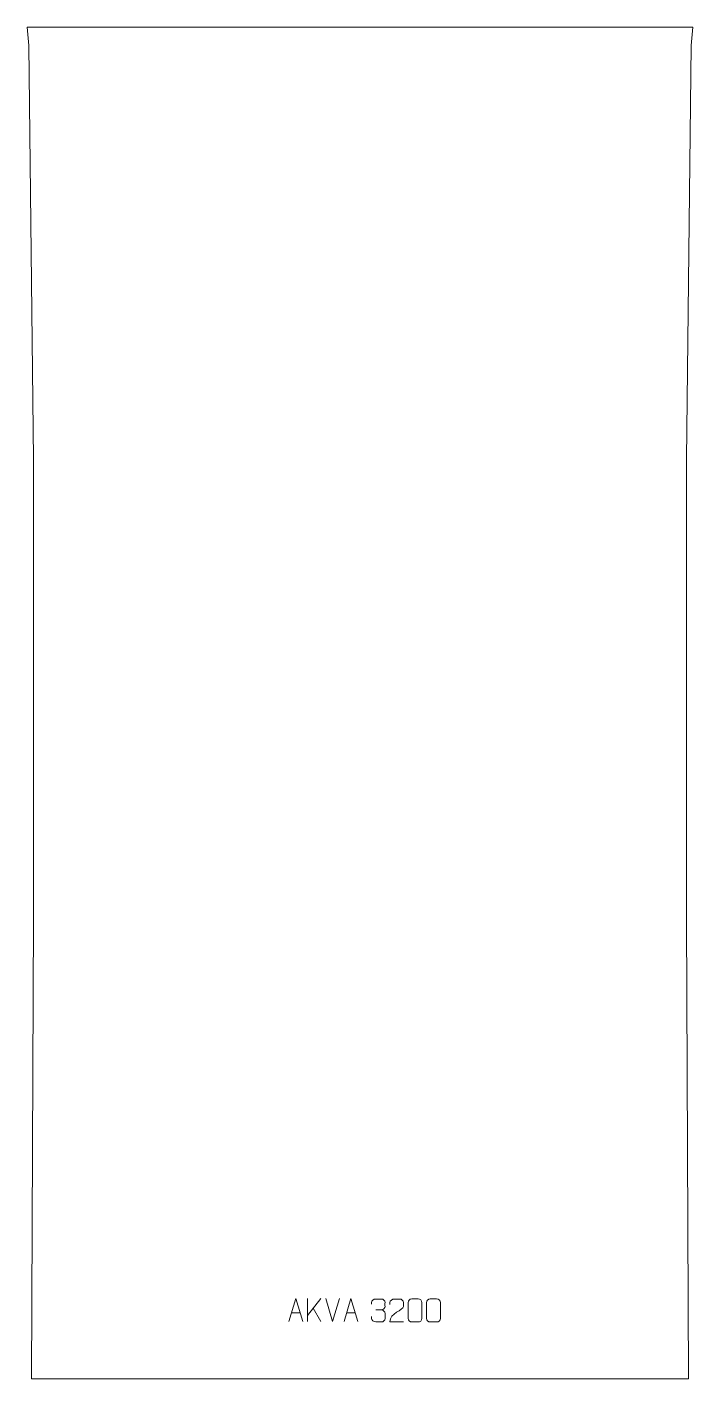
# Model space of a CAD drawing. Header units: millimetres. Extents: x -302 to 422, y -1341 to 129.
import ezdxf

# ---------------------------------------------------------------- set-up
doc = ezdxf.new("R2010")
doc.units = ezdxf.units.MM
doc.header["$MEASUREMENT"] = 0
doc.layers.add('layer 1', color=7, linetype='Continuous')

msp = doc.modelspace()

# ---------------------------------------------------------------- linework, layer by layer
at = {"layer": 'layer 1', "color": 242, "lineweight": 9}
msp.add_open_spline([(-294.6628, -341.2497), (-294.6628, -341.2497), (-299.664, 108.7502), (-299.664, 108.7502), (-299.664, 108.7502), (-299.664, 108.7502), (-301.5527, 128.749), (-301.5527, 128.749), (-301.5527, 128.749), (-301.5527, 128.749), (422.2243, 128.749), (422.2243, 128.749), (422.2243, 128.749), (422.2243, 128.749), (420.3356, 108.7502), (420.3356, 108.7502), (420.3356, 108.7502), (420.3356, 108.7502), (415.3362, -341.2497), (415.3362, -341.2497), (415.3362, -341.2497), (415.3362, -341.2497), (415.3362, -841.2488), (415.3362, -841.2488), (415.3362, -841.2488), (415.3362, -841.2488), (417.3359, -1341.2492), (417.3359, -1341.2492), (417.3359, -1341.2492), (417.3359, -1341.2492), (-296.6629, -1341.2492), (-296.6629, -1341.2492), (-296.6629, -1341.2492), (-296.6629, -1341.2492), (-294.6628, -841.2488), (-294.6628, -841.2488), (-294.6628, -841.2488), (-294.6628, -841.2488), (-294.6628, -341.2497), (-294.6628, -341.2497)], degree=3, knots=[0, 0, 0, 0, 0.090909091, 0.090909091, 0.090909091, 0.090909091, 0.181818182, 0.181818182, 0.181818182, 0.181818182, 0.272727273, 0.272727273, 0.272727273, 0.272727273, 0.363636364, 0.363636364, 0.363636364, 0.363636364, 0.454545455, 0.454545455, 0.454545455, 0.454545455, 0.545454545, 0.545454545, 0.545454545, 0.545454545, 0.636363636, 0.636363636, 0.636363636, 0.636363636, 0.727272727, 0.727272727, 0.727272727, 0.727272727, 0.818181818, 0.818181818, 0.818181818, 0.818181818, 1, 1, 1, 1], dxfattribs=at)
at = {"layer": 'layer 1', "color": 250, "lineweight": 9}
for points, knots in [([(-16.8922, -1278.7209), (-16.8922, -1278.7209), (-9.5212, -1253.7674), (-9.5212, -1253.7674), (-9.5212, -1253.7674), (-9.5212, -1253.7674), (-1.9513, -1278.7209), (-1.9513, -1278.7209)], [0, 0, 0, 0, 0.333333333, 0.333333333, 0.333333333, 0.333333333, 1, 1, 1, 1]), ([(43.1079, -1278.7209), (43.1079, -1278.7209), (50.4789, -1253.7674), (50.4789, -1253.7674), (50.4789, -1253.7674), (50.4789, -1253.7674), (58.0488, -1278.7209), (58.0488, -1278.7209)], [0, 0, 0, 0, 0.333333333, 0.333333333, 0.333333333, 0.333333333, 1, 1, 1, 1]), ([(72.7705, -1259.999), (72.7705, -1259.999), (72.7705, -1258.1418), (72.7705, -1258.1418), (72.7705, -1258.1418), (72.7562, -1256.3999), (75.4207, -1254.2818), (77.4798, -1254.3045), (77.4798, -1254.3045), (79.5439, -1254.3045), (81.6079, -1254.3045), (83.6716, -1254.3045), (83.6716, -1254.3045), (85.8661, -1254.2957), (87.4644, -1256.1425), (87.5088, -1258.0546), (87.5088, -1258.0546), (87.5084, -1259.4897), (87.5084, -1260.9248), (87.5088, -1262.3603), (87.5088, -1262.3603), (87.4602, -1264.0138), (85.8576, -1266.2438), (83.6593, -1266.2338), (83.6593, -1266.2338), (85.863, -1266.245), (87.471, -1268.0482), (87.525, -1270.1077), (87.525, -1270.1077), (87.5246, -1271.8924), (87.5246, -1273.6771), (87.525, -1275.4622), (87.525, -1275.4622), (87.5351, -1277.5236), (85.4802, -1279.2867), (83.6593, -1279.2786), (83.6593, -1279.2786), (81.594, -1279.2783), (79.5288, -1279.2783), (77.4632, -1279.2786), (77.4632, -1279.2786), (75.2946, -1279.2671), (72.7636, -1276.8669), (72.745, -1275.4051), (72.745, -1275.4051), (72.745, -1275.4051), (72.745, -1273.4965), (72.745, -1273.4965)], [0, 0, 0, 0, 0.076923077, 0.076923077, 0.076923077, 0.076923077, 0.153846154, 0.153846154, 0.153846154, 0.153846154, 0.230769231, 0.230769231, 0.230769231, 0.230769231, 0.307692308, 0.307692308, 0.307692308, 0.307692308, 0.384615385, 0.384615385, 0.384615385, 0.384615385, 0.461538462, 0.461538462, 0.461538462, 0.461538462, 0.538461538, 0.538461538, 0.538461538, 0.538461538, 0.615384615, 0.615384615, 0.615384615, 0.615384615, 0.692307692, 0.692307692, 0.692307692, 0.692307692, 0.769230769, 0.769230769, 0.769230769, 0.769230769, 0.846153846, 0.846153846, 0.846153846, 0.846153846, 1, 1, 1, 1]), ([(107.5065, -1279.2786), (102.5921, -1279.2783), (97.6777, -1279.2783), (92.7636, -1279.2786), (92.7636, -1279.2786), (92.7636, -1269.3463), (107.4146, -1266.7051), (107.5065, -1262.3948), (107.5065, -1262.3948), (107.5062, -1260.9707), (107.5062, -1259.547), (107.5065, -1258.1237), (107.5065, -1258.1237), (107.4896, -1256.0466), (105.3668, -1254.3218), (103.6958, -1254.3045), (103.6958, -1254.3045), (101.6226, -1254.3049), (99.5497, -1254.3049), (97.4773, -1254.3045), (97.4773, -1254.3045), (95.6552, -1254.288), (92.8305, -1256.0801), (92.7636, -1258.1737), (92.7636, -1258.1737), (92.7636, -1258.1737), (92.7636, -1260.2285), (92.7636, -1260.2285)], [0, 0, 0, 0, 0.125, 0.125, 0.125, 0.125, 0.25, 0.25, 0.25, 0.25, 0.375, 0.375, 0.375, 0.375, 0.5, 0.5, 0.5, 0.5, 0.625, 0.625, 0.625, 0.625, 0.75, 0.75, 0.75, 0.75, 1, 1, 1, 1]), ([(116.5544, -1254.2922), (118.9205, -1254.2922), (121.287, -1254.2922), (123.6535, -1254.2922), (123.6535, -1254.2922), (125.634, -1254.2566), (127.66, -1255.7509), (127.6871, -1258.193), (127.6871, -1258.193), (127.6867, -1263.9504), (127.6867, -1269.7082), (127.6871, -1275.4664), (127.6871, -1275.4664), (127.545, -1277.794), (125.8386, -1279.2763), (123.6535, -1279.2871), (123.6535, -1279.2871), (121.2811, -1279.2867), (118.9087, -1279.2867), (116.5367, -1279.2871), (116.5367, -1279.2871), (114.5782, -1279.3927), (112.5718, -1277.5048), (112.5832, -1275.4838), (112.5832, -1275.4838), (112.5836, -1269.7032), (112.5836, -1263.9229), (112.5832, -1258.1431), (112.5832, -1258.1431), (112.5875, -1256.0011), (114.3646, -1254.2786), (116.5544, -1254.2922)], [0, 0, 0, 0, 0.111111111, 0.111111111, 0.111111111, 0.111111111, 0.222222222, 0.222222222, 0.222222222, 0.222222222, 0.333333333, 0.333333333, 0.333333333, 0.333333333, 0.444444444, 0.444444444, 0.444444444, 0.444444444, 0.555555556, 0.555555556, 0.555555556, 0.555555556, 0.666666667, 0.666666667, 0.666666667, 0.666666667, 0.777777778, 0.777777778, 0.777777778, 0.777777778, 1, 1, 1, 1]), ([(136.5544, -1254.2922), (138.9205, -1254.2922), (141.287, -1254.2922), (143.6535, -1254.2922), (143.6535, -1254.2922), (145.634, -1254.2566), (147.66, -1255.7509), (147.6871, -1258.193), (147.6871, -1258.193), (147.6867, -1263.9504), (147.6867, -1269.7082), (147.6871, -1275.4664), (147.6871, -1275.4664), (147.545, -1277.794), (145.8386, -1279.2763), (143.6535, -1279.2871), (143.6535, -1279.2871), (141.2811, -1279.2867), (138.9087, -1279.2867), (136.5367, -1279.2871), (136.5367, -1279.2871), (134.5782, -1279.3927), (132.5718, -1277.5048), (132.5832, -1275.4838), (132.5832, -1275.4838), (132.5836, -1269.7032), (132.5836, -1263.9229), (132.5832, -1258.1431), (132.5832, -1258.1431), (132.5875, -1256.0011), (134.3646, -1254.2786), (136.5544, -1254.2922)], [0, 0, 0, 0, 0.111111111, 0.111111111, 0.111111111, 0.111111111, 0.222222222, 0.222222222, 0.222222222, 0.222222222, 0.333333333, 0.333333333, 0.333333333, 0.333333333, 0.444444444, 0.444444444, 0.444444444, 0.444444444, 0.555555556, 0.555555556, 0.555555556, 0.555555556, 0.666666667, 0.666666667, 0.666666667, 0.666666667, 0.777777778, 0.777777778, 0.777777778, 0.777777778, 1, 1, 1, 1])]:
    msp.add_open_spline(points, degree=3, knots=knots, dxfattribs=at)
for points in [[(3.2275, -1253.7674), (3.2275, -1253.7674), (3.2275, -1278.721), (3.2275, -1278.721)], [(17.6037, -1253.7674), (17.6037, -1253.7674), (3.2275, -1272.4071), (3.2275, -1272.4071)], [(30.5783, -1278.721), (30.5783, -1278.721), (23.2565, -1253.7674), (23.2565, -1253.7674)], [(37.9002, -1253.7674), (37.9002, -1253.7674), (30.5784, -1278.721), (30.5784, -1278.721)], [(-14.1696, -1269.4715), (-14.1696, -1269.4715), (-4.6739, -1269.4715), (-4.6739, -1269.4715)], [(17.929, -1278.6252), (17.929, -1278.6252), (9.4585, -1264.3116), (9.4585, -1264.3116)], [(45.8305, -1269.4715), (45.8305, -1269.4715), (55.3262, -1269.4715), (55.3262, -1269.4715)], [(77.4802, -1266.2442), (77.4802, -1266.2442), (83.6766, -1266.2442), (83.6766, -1266.2442)]]:
    msp.add_open_spline(points, degree=3, dxfattribs=at)

doc.saveas('drawing.dxf')
